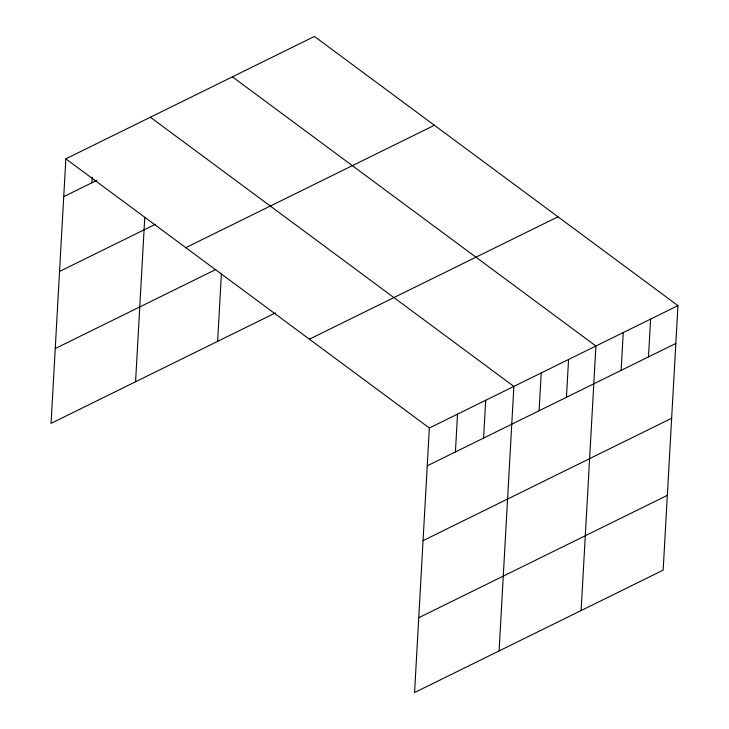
<?xml version="1.0" encoding="UTF-8"?>
<svg xmlns="http://www.w3.org/2000/svg" width="729" height="729" viewBox="0 0 729 729"><rect width="100%" height="100%" fill="white"/><g stroke="black" fill="none" stroke-linecap="round" stroke-linejoin="round"><path stroke-width="1.09" d="M65.847 158.831L429.354 428.014L414.564 692.55L663.153 570.169L677.943 305.633L314.436 36.45L65.847 158.831L51.057 423.367L275.343 312.951M91.909 182.769L92.219 177.202M135.576 381.759L144.77 217.379M217.616 341.372L221.416 273.348M455.415 451.953L457.53 414.145M483.582 438.083L485.696 400.276M499.083 650.942L513.872 386.406L150.365 117.223M539.105 410.746L541.219 372.947M566.451 397.287L568.565 359.479M581.113 610.556L595.912 346.02L232.405 76.837M621.135 370.368L623.249 332.561M648.482 356.9L650.596 319.102M63.733 196.639L96.939 180.291M59.55 271.452L155.213 224.359M185.804 247.66L434.393 125.279M55.24 348.544L215.72 269.539M309.397 339.185L557.986 216.805M429.354 428.014L677.943 305.633M427.24 465.822L675.829 343.441M423.057 540.645L671.646 418.264M418.747 617.727L667.336 495.346"/></g></svg>
